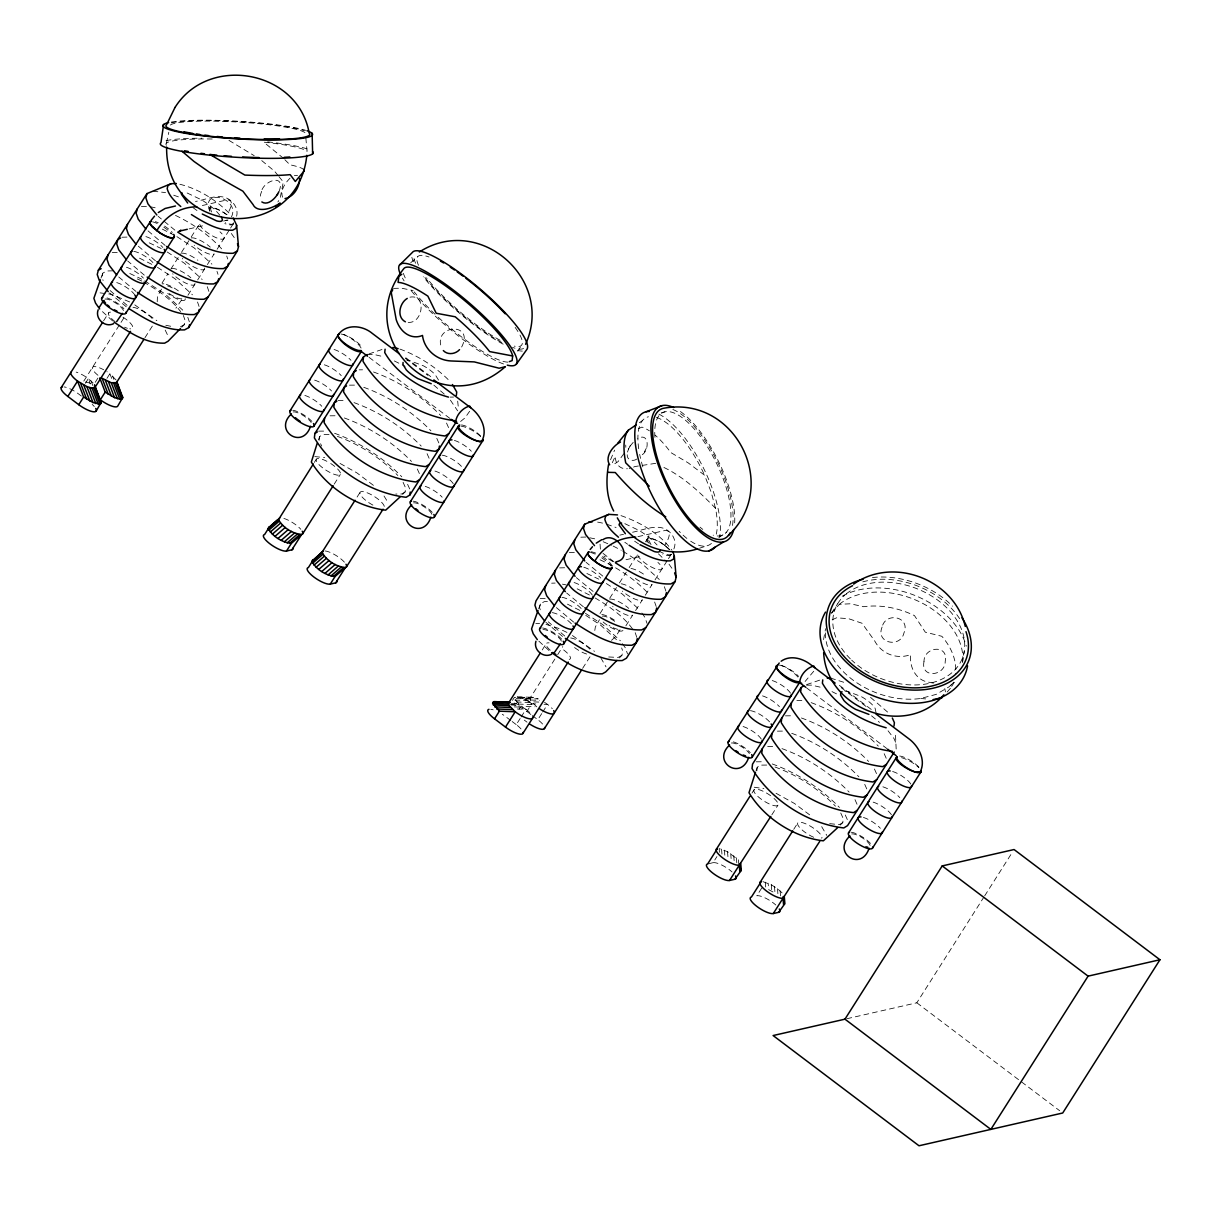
<?xml version="1.0" encoding="UTF-8"?>
<svg xmlns="http://www.w3.org/2000/svg" width="1221" height="1221" viewBox="0 0 1221 1221"><rect width="100%" height="100%" fill="white"/><g stroke="black" fill="none" stroke-linecap="round" stroke-linejoin="round"><path stroke-width="0.75" stroke-dasharray="5 3.75" d="M876.052 712.743L875.091 708.226L872.862 705.341A16.209 4.655 32.4 0 0 861.202 696.535L847.878 691.483A30.449 8.745 32.4 0 0 844.489 691.254M600.06 544.154L600.442 550.152M329.044 434.401L323 434.462L319.627 436.553L319.169 440.522L321.672 446.108M402.609 494.413L405.143 491.895L405.586 487.927L403.098 482.326M766.696 765.063L760.652 765.124L757.279 767.215L756.837 771.184L758.073 773.977M840.262 825.075L842.795 822.557L843.253 818.589L840.75 813.003M896.168 749.007L895.344 731.822M962.53 662.576L964.208 651.571M594.78 630.494L595.375 626.877L599.465 619.703M536.767 706.852L530.616 700.656L530.189 697.954L556.669 656.242M823.565 639.606L825.579 628.693M166.453 143.055L168.803 132.25M236.63 216.239C238.263 210.226 235.073 203.907 230.281 200.275C219.963 192.155 206.502 199.786 195.513 201.434M112.912 270.803L106.624 270.986L102.869 273.092L101.877 276.938L103.113 280.509M181.746 327.243L184.249 324.694L185.241 320.833L183.379 315.491M547.42 601.556L544.291 601.648L540.521 603.754L539.529 607.6L541.376 612.957M619.398 657.905L621.901 655.356L622.893 651.51L621.657 647.939M261.676 191.346L260.424 194.841L260.546 199.801M279.151 191.178C286.05 172.863 263.156 180.769 261.37 191.926M627.487 452.06L628.739 448.58M642.292 454.685C649.557 450.061 649.19 432.005 637.866 438.492M673.87 548.962C676.205 543.727 674.648 537.393 670.802 533.302C660.897 521.749 644.413 529.868 632.6 532.234M318.422 439.926L319.627 436.553M756.074 770.588L757.279 767.215M100.992 278.098L102.869 273.092M538.659 608.76L540.521 603.754M231.395 217.017C240.995 197.955 199.191 186.691 210.256 212.072M610.561 459.752L614.59 450.137M612.286 462.713L615.308 456.272A28.632 16.316 -53.9 0 0 627.396 468.742M461.66 346.993C474.862 321.611 432.585 324.343 441.575 347.924M629.99 446.214L634.737 440.537M644.337 451.938L646.214 448.412M628.433 449.16L630.311 445.619M623.9 453.617L618.055 461.66L612.728 465.018M469.642 411.263L464.957 417.918L459.142 422.664M813.751 671.245L805.097 681.486M211.599 211.996C210.378 208.608 209.798 207.356 210.974 205.174L209.066 208.944A14.179 4.701 31.6 0 1 223.809 212.591L226.831 214.682C229.411 211.202 235.485 199.313 226.999 199.908L200.381 205.967M233.165 223.992L233.409 223.58A14.209 4.075 32.4 0 1 225.366 222.634M646.993 539.545L648.9 535.775L648.488 539.865L651.404 545.329M649.236 543.452A14.209 4.075 32.4 0 1 649.221 538.156A14.209 4.075 32.4 0 1 661.736 543.192L669.505 549.587L664.758 545.283C667.338 541.803 673.412 529.914 664.926 530.509L637.56 536.736M671.092 554.593L671.336 554.181A14.209 4.075 32.4 0 1 660.179 551.709M517.826 351.297L521.626 345.1M951.693 686.4L954.257 682.264L948.793 686.98L936.171 694.383L920.68 698.473A71.047 50.397 21.2 0 1 825.396 631.868M103.571 320.864L108.654 312.835M83.791 381.089L120.024 323.962M121.047 322.359L125.122 315.949M85.409 383.241L88.339 378.647A14.209 4.075 32.4 0 0 76.16 372.1M95.223 382.326L99.115 376.19A14.209 4.075 32.4 0 1 92.537 367.292A14.209 4.075 32.4 0 1 103.693 369.765M162.072 282.967L167.903 273.763M170.818 269.169L180.54 253.846M181.517 252.32L189.301 240.049M191.239 236.981L200 223.199A14.209 4.075 32.4 0 0 215.888 237.576A14.209 4.075 32.4 0 0 219.994 231.822M161.538 289.087L157.448 296.276L157.188 302.625M106.975 378.327L109.89 373.733A14.209 4.075 32.4 0 0 106.868 371.627M144.978 337.698L153.113 324.862M181.654 299.832L175.931 308.135M187.942 295.238L194.75 284.508M197.665 279.914L204.472 269.185M207.387 264.575L214.194 253.861A14.209 4.075 32.4 0 1 194.2 245.238M217.109 249.252L229.609 229.563M230.555 228.068L233.409 223.58M314.346 462.393L316.376 459.172M334.203 484.142L340.308 474.511M357.097 497.054L360.149 492.246M542.246 649.923L546.321 643.498M512.454 700.411L514.392 697.359L532.982 697.328L538.232 698.916L522.435 698.305L515.415 696.748L532.982 697.328M519.017 709.309L520.97 706.242L535.012 706.791M557.692 654.639L562.774 646.611M521.016 728.937A14.209 4.075 32.4 0 0 516.269 724.633L520.161 718.513M521.123 716.971L525.992 709.309L516.681 703.83L511.431 702.243M510.546 704.41A14.209 4.075 32.4 0 1 526.877 711.461L531.745 703.784L537.011 703.998M599.999 613.568L608.745 599.77M609.722 598.244L616.529 587.515M619.444 582.921L626.251 572.191M629.166 567.597L637.927 553.8A14.209 4.075 32.4 0 0 653.815 568.177A14.209 4.075 32.4 0 0 657.921 562.423M645.512 541.834L647.405 538.843M542.567 724.022A14.209 4.075 32.4 0 0 537.82 719.718L541.712 713.598M542.689 712.057L547.542 704.395L544.535 702.304M582.631 668.36L590.781 655.524M625.869 625.839L632.676 615.109A14.209 4.075 32.4 0 1 612.667 606.486M635.592 610.515L642.399 599.786A14.209 4.075 32.4 0 1 622.389 591.162M645.314 595.192L652.121 584.462A14.209 4.075 32.4 0 1 634.767 578.021M655.036 579.853L667.536 560.164M668.482 558.669L671.336 554.181M751.999 793.055L754.044 789.834M707.661 863.934L713.049 862.713L716.941 856.577M771.855 814.804L777.96 805.173M793.726 829.334L797.801 822.908M761.675 888.11L756.822 895.771A14.209 4.075 32.4 0 1 775.793 904.99M846.809 1018.741L916.818 1002.792L983.668 897.42M984.691 895.832L1012.041 852.731M831.516 612.988L837.713 603.693M831.593 613.263L839.376 604.303L850.381 603.785L863.705 606.715A68.635 48.687 21.2 0 1 914.498 615.628L925.289 632.173L941.864 636.294A68.635 48.687 21.2 0 1 955.509 674.053M947.145 692.017L950.838 687.774M290.064 178.144C285.348 182.86 279.991 190.232 282.555 197.176M410.714 262.729L417.628 256.807M718.864 537.637L726.556 532.097M639.346 422.71L642.46 420.573M611.492 640.338L615.689 636.568L620.558 628.891A11.371 3.266 32.4 0 1 609.081 625.427M405.143 491.895L401.77 493.986L395.726 494.047M842.795 822.557L839.422 824.648L828.387 823.519M180.479 326.785L184.249 324.694M621.901 655.356L618.131 657.447L608.516 656.959M638.537 428.647L641.88 427.106A68.635 26.068 63.7 0 1 649.389 430.83M832.157 619.78L836.553 617.811L848.671 618.711L861.995 623.244L874.709 640.964A28.632 28.159 18.3 0 0 910.668 654.578A28.632 23.428 -70.5 0 0 929.41 682.31L934.904 683.409M636.782 459.065C633.089 461.904 626.724 460.088 627.197 454.746M294.383 175.488L297.542 175.351M368.956 353.937L382.738 349.237M806.623 684.599L820.39 679.899M699.511 548.214L706.73 545.848M661.217 412.942L664.865 411.843M189.118 228.892L203.632 225.58M223.58 221.032L227.198 220.207L224.328 220.68M619.856 535.134L623.504 534.31M626.037 559.722L642.368 555.998M228.022 220.024L225.58 220.436M655.708 463.324L634.813 466.559A28.632 16.316 -53.9 0 1 629.197 468.482M409.966 297.176C426.846 293.773 423.138 323.718 408.119 322.39M152.884 191.209L165.568 192.582M141.422 206.593L146.657 206.425M121.978 237.24L128.953 237.027M112.24 252.564L117.475 252.396M100.046 292.872L111.34 294.307L129.899 302.045M580.83 537.194L586.049 537.042M569.352 552.579L576.327 552.365M559.63 567.902L564.865 567.75M551.648 583.18L555.143 583.073M540.186 598.549L547.161 598.336M535.821 623.595L539.59 623.488M393.467 288.385L401.495 288.187L413.141 290.537M367.246 354.533L373.962 354.472L383.211 356.654M359.188 369.841L362.561 369.81M349.465 385.164L354.517 385.119M450.198 397.1L453.556 397.069M338.064 400.503L344.78 400.442M330.021 415.812L335.058 415.766M318.62 431.15L325.335 431.089M314.774 456.593L324.71 457.6M806.577 685.179L811.614 685.134L820.863 687.316M796.855 700.503L801.892 700.457M785.454 715.842L792.17 715.781M777.411 731.15L782.447 731.104M767.673 746.474L772.725 746.428M756.272 761.812L763.003 761.751M754.242 787.24L763.873 788.629M519.581 697.252L535.378 697.847M529.99 699.084L514.178 698.473L520.97 706.242M522.435 698.305L525.549 699.816L539.606 700.366M514.804 700.045L530.616 700.656M525.549 699.816L528.724 701.693L539.27 702.09M516.224 701.953L532.02 702.548M544.032 704.258L547.542 704.395A14.209 4.075 32.4 0 1 552.289 708.699M511.416 703.617L516.681 703.83M518.315 704.074L534.126 704.67M511.019 705.005L519.795 705.341M514.194 706.883L522.97 707.218M517.216 708.974L525.992 709.309A14.209 4.075 32.4 0 1 530.738 713.613M920.68 698.473L926.006 698.946M179.853 184.249C199.496 189.179 217.414 200.732 231.288 215.369M150.259 206.761L157.692 208.287M165.827 325.259L172.527 326.633M597.634 522.1L605.082 523.626M589.774 537.805L595.36 538.949M562.454 584.157L566.178 584.92M545.985 624.358L557.905 628.143L567.567 632.707M341.132 334.02L343.528 334.523A14.209 4.075 32.4 0 1 361.859 347.283M738.858 864.773L738.461 859.95L727.518 851.678L719.154 848.58L719.673 855.005M762.911 881.638L771.29 884.752L777.487 888.72L782.234 893.009L782.63 897.847M830.601 678.082L845.894 682.951M187.149 192.994L201.511 199.832A30.449 8.745 32.4 0 1 216.102 210.851L221.566 217.292M173.703 195.192L178.403 196.871M620.985 515.628C640.369 522.374 659.447 533.363 671.794 550.091M624.816 523.656L639.178 530.494A30.449 8.745 32.4 0 1 653.754 541.514L657.081 544.993M606.654 524.191L616.071 527.533M603.205 541.742L611.446 545.283M612.789 561.507L603.937 556.089M399.878 349.069C418.818 355.937 436.218 367.231 450.274 381.685M373.489 371.978C398.733 381.15 421.947 396.199 440.659 415.461M363.751 387.301C389.011 396.474 412.21 411.523 430.937 430.784M354.029 402.625C379.288 411.798 402.487 426.846 421.214 446.108M344.307 417.964C369.566 427.121 392.765 442.17 411.492 461.446M334.585 433.287C359.844 442.445 383.043 457.493 401.77 476.77M337.362 436.37C360.103 444.627 380.983 458.18 397.832 475.503M811.141 702.64C836.4 711.812 859.599 726.861 878.326 746.123M801.419 717.979C826.678 727.136 849.877 742.185 868.604 761.461M791.696 733.302C816.956 742.46 840.155 757.508 858.867 776.785M781.974 748.626C807.218 757.783 830.417 772.847 849.144 792.108M772.237 763.949C797.496 773.107 820.695 788.171 839.422 807.432M775.03 767.032C797.756 775.289 818.635 788.842 835.485 806.181M175.488 215.415C192.674 223.672 208.76 234.691 221.642 248.84M162.362 229.136L175.397 235.775M149.237 242.842L161.157 248.489M139.515 258.165L155.952 266.422M129.777 273.489L141.712 279.136M137.286 278.937L141.895 281.105M613.156 546.077L621.275 550.244M600.015 559.798C618.498 568.238 635.836 579.746 649.572 594.825M586.889 573.504L598.809 579.151M577.167 588.827L593.604 597.1M567.444 604.151L583.882 612.423M774.465 886.614L774.999 893.055L768.696 889.666L768.162 883.226M394.352 360.958L405.082 366.315M832.005 691.62L838.14 694.673M340.049 463.446L356.868 472.848L375.213 486.706M776.052 793.284L794.52 803.51L811.431 816.193M663.934 467.475C683.882 477.029 700.198 492.567 715.491 508.257A71.047 26.984 63.7 0 1 716.3 534.126M176.908 236.645L194.276 248L211.905 264.163M167.185 251.984L184.554 263.324L202.182 279.487M157.448 267.307L174.832 278.647L192.46 294.81M622.786 551.114L641.666 563.339L659.294 579.502M144.719 280.876L165.11 293.971L182.738 310.134M143.437 282.005C157.219 289.82 170.955 298.855 180.647 311.599M134.783 304.868L156.868 320.696M606.349 583.516L622.222 593.986L639.85 610.149M595.115 597.969C609.325 606.379 623.504 616.162 633.165 629.792M585.393 613.293L602.762 624.633L620.39 640.796M585.744 615.369L600.61 625.137L616.483 639.667M572.435 635.53L594.52 651.358M228.953 140.384L254.197 155.678M664.758 545.283L661.736 543.208A14.179 4.716 31.6 0 0 648.962 538.659A14.179 4.716 31.6 0 0 648.61 544.49M174.878 230.128L158.15 216.331M624.816 542.277L627.655 544.23M165.156 245.452L145.848 228.999M613.949 561.767L601.22 551.999M155.433 260.775L136.126 244.322M602.808 576.114L586.08 562.316M144.292 275.122L127.686 260.973M593.085 591.437L576.358 577.64M135.974 291.422L117.964 276.312M583.363 606.761L566.636 592.979M127.076 305.326L109.447 289.972M126.251 306.746L109.539 292.964M573.641 622.084L555.616 606.974M564.728 636.004L548.275 621.825M562.499 636.431L545.894 622.298M226.831 214.682L223.809 212.591A14.209 4.075 32.4 0 0 209.89 210.943M528.724 701.693L531.745 703.784M870.542 697.374L887.926 712.347M715.491 508.257L711.156 492.078L704.532 475.167L688.125 462.835L670.802 452.548A68.635 26.068 63.7 0 0 655.128 435.164M405.784 357.753L431.349 377.075M839.376 685.347L873.961 711.492M405.296 358.333L427.869 375.381M841.177 687.652L868.253 708.119M369.093 357.371L450.29 418.711M806.532 687.866L886.95 748.626M916.818 1002.792L1059.66 1110.713M526.877 711.461L530.982 714.56M532.356 715.582L537.82 719.718M524.313 720.115L527.045 722.176M81.349 396.031L78.602 393.971A14.209 4.075 32.4 0 0 64.041 386.904M510.79 720.497L505.326 716.376A14.209 4.075 32.4 0 0 502.304 714.27M512.164 721.535L516.269 724.633M871.535 715.827L879.517 722.374M433.867 385.164L444.291 394.108M116.041 379.929L109.89 373.733L112.591 380.815M93.086 382.951L88.339 378.647L90.354 383.959M658.455 553.861L666.437 561.523M548.931 650.472L538.568 640.888M112.607 320.925L100.916 310.226M261.737 160.592L274.588 171.261L277.869 175.275M283.608 158.44L263.751 142.155A71.047 8.349 3.4 0 1 307.097 151.328L305.723 136.66M284.875 159.722L289.942 164.789A68.635 8.059 3.4 0 1 303.602 169.46M278.953 176.602L283.303 181.96L280.097 198.55A28.632 2.152 -52.2 0 0 277.884 201.953M888.049 730.799L893.894 738.384L896.672 744.596M821.687 826.663L826.77 835.378M450.396 400.137L457.631 410.821M384.02 496.001L388.37 503.037M669.016 564.178L673.076 569.932M641.88 613.034L644.917 617.353L646.977 623.29M622.42 643.681L625.473 648L627.518 653.937M600.793 657.814L606.013 666.864M231.364 233.516L235.424 239.27M165.186 330.067L168.91 337.805M884.172 753.708L886.95 759.92M874.45 769.032L877.227 775.243M864.727 784.355L866.803 789.01M855.005 799.679L857.768 805.891M845.283 815.002L847.359 819.673M446.52 423.046L448.595 427.701M436.797 438.37L439.56 444.581M427.075 453.693L429.838 459.905M417.338 469.017L419.414 473.672M407.616 484.34L410.393 490.552M438.522 380.082L435.21 374.679A16.209 4.655 32.4 0 0 423.534 365.873L410.225 360.821A30.449 8.745 32.4 0 0 406.837 360.577M403.266 273.29L406.44 280.769M112.53 375.915L113.889 379.456M90.98 380.83L93.01 386.141M664.361 586.706L665.903 591.162M654.639 602.029L656.181 606.486M635.195 632.676L637.24 638.614M226.709 256.028L227.732 259.005M216.987 271.367L218.01 274.328M207.265 286.691L209.31 292.628M197.527 302.014L199.069 306.471M187.805 317.338L189.347 321.795M944.764 688.552L945.466 691.864M457.677 401.144L458.44 408.455M780.127 890.903L780.662 897.328M777.487 888.72L778.006 895.146M771.29 884.752L771.809 891.177M765.308 882.173L765.704 886.995M736.37 857.829L736.889 864.27M733.714 855.646L734.248 862.087M730.707 853.555L731.226 859.981M727.518 851.678L728.052 858.119M724.404 850.167L724.923 856.608M721.55 849.114L722.069 855.539M625.732 445.07L625.808 447.298M233.44 222.726A14.179 4.701 31.6 0 1 224.801 223.565M132.997 307.28A14.209 4.075 32.4 0 1 152.32 318.65M123 317.17A14.209 4.075 32.4 0 1 129.792 328.8M127.396 328.281A14.209 4.075 32.4 0 1 124.542 327.213M115.232 321.734A14.209 4.075 32.4 0 1 111.447 312.194M92.201 404.426A14.209 4.075 32.4 0 1 94.292 406.532M85.607 381.99A14.209 4.075 32.4 0 1 90.842 383.577M155.388 221.657A14.209 4.075 32.4 0 1 158.242 222.71M164.545 226.099A14.209 4.075 32.4 0 1 172.298 232.494M152.533 221.856A14.179 3.419 33.2 0 1 157.601 223.687M163.797 227.213A14.179 3.419 33.2 0 1 171.581 233.562M116.728 282.585A14.209 4.075 32.4 0 1 135.058 295.329M126.45 267.262A14.209 4.075 32.4 0 1 143.361 278.098M107.005 297.909A14.209 4.075 32.4 0 1 123.916 308.745M133.776 251.404A14.209 4.075 32.4 0 1 153.098 262.774M145.894 236.599A14.209 4.075 32.4 0 1 162.82 247.451M204.685 268.055A14.209 4.075 32.4 0 1 196.428 268.223A14.209 4.075 32.4 0 1 182.372 258.44M181.563 253.251A14.209 4.075 32.4 0 1 197.894 260.287M191.285 237.927A14.209 4.075 32.4 0 1 210.271 247.146M105.021 299.069A11.371 3.266 32.4 0 1 115.674 303.022A11.371 3.266 32.4 0 1 123.519 310.912M194.948 283.379A14.209 4.075 32.4 0 1 186.706 283.547A14.209 4.075 32.4 0 1 172.649 273.763M171.84 268.574A14.209 4.075 32.4 0 1 190.827 277.793M185.226 298.702A14.209 4.075 32.4 0 1 167.674 293.391M162.118 283.898A14.209 4.075 32.4 0 1 163.889 283.852M166.285 284.386A14.209 4.075 32.4 0 1 178.449 290.934M181.807 298.779A11.371 3.266 32.4 0 1 168.742 293.147M167.628 285.943A11.371 3.266 32.4 0 1 174.954 289.499M171.352 122.894A72.07 8.471 3.4 0 1 237.683 121.566A72.07 8.471 3.4 0 1 304.273 130.723M166.514 145.253A71.047 8.349 3.4 0 1 214.667 139.041M166.071 140.674A76.602 9.005 3.4 0 1 201.908 138.202M267.674 141.865A76.602 9.005 3.4 0 1 307.356 148.993M171.352 122.069A75.03 8.822 3.4 0 1 239.301 121.306A75.03 8.822 3.4 0 1 305.693 130.326M170.36 125.046A68.208 8.013 3.4 0 1 237.698 122.024A68.208 8.013 3.4 0 1 305.387 132.982M196.978 210.531A30.449 8.745 32.4 0 1 192.002 206.776M283.882 518.437A14.209 4.075 32.4 0 1 300.809 529.288M372.909 505.112A14.209 4.075 32.4 0 1 359.981 492.567A14.209 4.075 32.4 0 1 375.519 497.268A14.209 4.075 32.4 0 1 383.058 508.18M330.723 463.522A14.209 4.075 32.4 0 1 338.186 475.198A14.209 4.075 32.4 0 1 317.658 463.11A14.209 4.075 32.4 0 1 327.533 461.645M325.259 550.976A14.209 4.075 32.4 0 1 344.566 562.347M460.897 426.114A14.179 3.892 29.6 0 1 480.647 436.599M461.492 424.923A14.209 4.075 32.4 0 1 480.815 436.309M343.483 334.585A14.179 4.243 35.2 0 1 361.157 348.168M304.868 395.451A14.209 4.075 32.4 0 1 321.795 406.288M314.606 380.128A14.209 4.075 32.4 0 1 331.517 390.964M292.765 410.241A14.209 4.075 32.4 0 1 312.072 421.611M324.328 364.804A14.209 4.075 32.4 0 1 341.239 375.641M334.05 349.481A14.209 4.075 32.4 0 1 350.961 360.317M442.292 455.204A14.209 4.075 32.4 0 1 461.599 466.575M434.951 471.062A14.209 4.075 32.4 0 1 453.281 483.806M293.177 411.935A11.371 3.266 32.4 0 1 302.564 415.109A11.371 3.266 32.4 0 1 311.172 422.527M425.229 486.385A14.209 4.075 32.4 0 1 442.155 497.222M413.11 501.175A14.209 4.075 32.4 0 1 432.432 512.545M454.41 440.415A14.209 4.075 32.4 0 1 471.321 451.251M413.537 502.869A11.371 3.266 32.4 0 1 424.191 506.822A11.371 3.266 32.4 0 1 432.02 514.713M523.534 348.458A72.07 15.278 40.5 0 1 512.515 347.39M501.846 342.475A72.07 15.278 40.5 0 1 424.16 276.526M415.628 263.263A72.07 15.278 40.5 0 1 414.087 255.54M507.89 362.133A71.047 15.064 40.5 0 1 436.34 315.476M435.027 314.24A71.047 15.064 40.5 0 1 414.194 291.88M503.556 363.98A76.602 16.239 40.5 0 1 409.645 288.66M404.105 280.891A76.602 16.239 40.5 0 1 402.426 278.129M522.344 351.114A75.03 15.904 40.5 0 1 516.147 349.923M503.174 344.185A75.03 15.904 40.5 0 1 423.275 276.77M413.415 261.721A75.03 15.904 40.5 0 1 411.859 257.31M519.978 335.088A68.208 14.454 40.5 0 1 514.27 346.123M500.122 340.262A68.208 14.454 40.5 0 1 426.587 277.823M418.528 265.278A68.208 14.454 40.5 0 1 429.029 257.005M515.155 327.411A68.208 14.454 40.5 0 1 519.093 333.47M590.46 552.457A14.179 3.419 33.2 0 1 595.527 554.288M601.709 557.829A14.179 3.419 33.2 0 1 610.973 565.964M590.918 551.724A14.209 4.075 32.4 0 1 596.169 553.311M602.457 556.7A14.209 4.075 32.4 0 1 612.255 566.575M563.659 649.938A14.209 4.075 32.4 0 1 569.215 659.432M550.244 650.213A14.209 4.075 32.4 0 1 549.099 642.872M586.614 654.029A14.209 4.075 32.4 0 1 574.45 647.481M570.665 637.942A14.209 4.075 32.4 0 1 591.376 651.236M490.766 709.294A14.209 4.075 32.4 0 1 493.162 709.828M671.062 554.578A14.179 4.716 31.6 0 1 662.728 554.166M667.414 547.481A14.179 4.716 31.6 0 1 669.474 549.664M609.767 599.175A14.209 4.075 32.4 0 1 628.754 608.394M621.26 583.806A14.209 4.075 32.4 0 1 635.82 590.888M622.954 630.433A14.209 4.075 32.4 0 1 602.945 621.81M601.816 614.468A14.209 4.075 32.4 0 1 616.376 621.535M630.982 568.482A14.209 4.075 32.4 0 1 645.543 575.564M561.981 597.328A14.209 4.075 32.4 0 1 582.707 610.607M574.099 582.539A14.209 4.075 32.4 0 1 592.429 595.283M602.228 616.147A11.371 3.266 32.4 0 1 615.292 621.779M583.821 567.216A14.209 4.075 32.4 0 1 600.747 578.052M542.536 627.976A14.209 4.075 32.4 0 1 561.843 639.346M552.258 612.652A14.209 4.075 32.4 0 1 571.565 624.023M542.948 629.67A11.371 3.266 32.4 0 1 554.838 634.447A11.371 3.266 32.4 0 1 561.278 642.414M711.431 543.406A71.047 26.984 63.7 0 1 689.361 540.277M686.858 538.4A71.047 26.984 63.7 0 1 679.135 531.288M642.841 466.865A71.047 26.984 63.7 0 1 639.682 454.38M638.705 448.733A71.047 26.984 63.7 0 1 638.003 441.681M637.927 440.033A71.047 26.984 63.7 0 1 648.443 416.788M656.41 417.399A71.047 26.984 63.7 0 1 704.532 475.167M672.863 409.493A72.07 27.381 63.7 0 1 716.788 460.454A72.07 27.381 63.7 0 1 732.112 527.35M658.943 414.148A76.602 29.09 63.7 0 1 703.571 468.238A76.602 29.09 63.7 0 1 719.642 536.706M680.418 411.523A75.03 28.495 63.7 0 1 734.645 523.015M654.944 437.362A68.208 25.916 63.7 0 1 683.15 418.376A68.208 25.916 63.7 0 1 727.792 493.345A68.208 25.916 63.7 0 1 713.171 535.149M702.777 529.38A68.208 25.916 63.7 0 1 699.999 527.136M638.598 543.864A30.449 8.745 32.4 0 1 634.63 541.193M779.319 665.079A14.179 4.243 35.2 0 1 798.03 677.228M781.745 665.598A14.209 4.075 32.4 0 1 798.656 676.449M899.694 756.013A14.209 4.075 32.4 0 1 919.016 767.383M774.038 798.458A14.209 4.075 32.4 0 1 770.924 804.624A14.209 4.075 32.4 0 1 753.815 790.536A14.209 4.075 32.4 0 1 771.397 796.275M813.69 837.285A14.209 4.075 32.4 0 1 797.71 824.511A14.209 4.075 32.4 0 1 810.027 825.961A14.209 4.075 32.4 0 1 821.733 838.247M713.049 862.713A14.209 4.075 32.4 0 1 732.035 871.931M863.43 817.46A14.209 4.075 32.4 0 1 880.356 828.296M873.152 802.136A14.209 4.075 32.4 0 1 891.483 814.88M851.312 832.249A14.209 4.075 32.4 0 1 872.038 845.527M882.89 786.812A14.209 4.075 32.4 0 1 899.801 797.649M892.612 771.489A14.209 4.075 32.4 0 1 910.942 784.233M901.525 757.661A14.179 3.892 29.6 0 1 918.848 767.673M762.53 695.878A14.209 4.075 32.4 0 1 779.441 706.715M772.252 680.555A14.209 4.075 32.4 0 1 790.582 693.299M750.411 710.668A14.209 4.075 32.4 0 1 769.718 722.038M851.739 833.943A11.371 3.266 32.4 0 1 862.392 837.896A11.371 3.266 32.4 0 1 870.222 845.787M733.348 741.849A14.209 4.075 32.4 0 1 750.274 752.701M743.085 726.526A14.209 4.075 32.4 0 1 761.4 739.27M731.379 743.009A11.371 3.266 32.4 0 1 740.765 746.184A11.371 3.266 32.4 0 1 749.373 753.601M953.754 682.173A71.047 50.397 21.2 0 1 948.793 686.98M839.376 604.303A71.047 50.397 21.2 0 1 920.085 602.06A71.047 50.397 21.2 0 1 962.24 664.407M862.774 581.852A72.07 51.114 21.2 0 1 960.439 619.978M842.231 596.23A76.602 54.335 21.2 0 1 915.002 595.497A76.602 54.335 21.2 0 1 966.33 646.168M872.435 577.548A75.03 53.22 21.2 0 1 952.472 606.165M846.26 593.879A68.208 48.382 21.2 0 1 941.177 602.823A68.208 48.382 21.2 0 1 947.175 676.22A68.208 48.382 21.2 0 1 851.678 660.149M850.335 658.852A68.208 48.382 21.2 0 1 844.81 595.115M923.992 661.568C920.39 678.83 945.405 676.281 945.237 661.217C948.839 643.955 923.824 646.52 923.992 661.568M882.096 627.06C875.259 643.299 900.503 648.473 903.967 632.905C910.82 616.651 885.561 611.477 882.096 627.06"/><path stroke-width="1.5" d="M403.067 362.469L402.93 364.453L406.257 369.856A16.209 4.655 32.4 0 0 417.918 378.663L431.242 383.73M608.546 464.545C605.875 480.265 606.013 496.626 613.69 511.019M367.246 354.533L363.507 356.853L314.881 433.47L314.377 437.896C333.226 469.154 369.856 493.04 406.15 497.283L409.89 494.963L456.562 421.413M324.603 418.147L324.099 422.558C342.948 453.83 379.578 477.716 415.873 481.959L419.612 479.639M363.507 356.853L363.003 361.263C381.837 392.536 418.482 416.422 454.777 420.665M385.103 349.206L384.722 352.518C397.71 375.503 423.626 390.125 448.519 397.115M409.89 494.963L410.225 492.032M439.392 446.047L439.056 448.992L435.317 451.312C399.023 447.069 362.393 423.183 343.544 391.91L344.047 387.5L346.55 385.958M456.364 395.329L456.73 392.017L452.457 384.523M762.255 748.809L761.751 753.235C780.601 784.508 817.231 808.378 853.525 812.621L857.264 810.301M771.977 733.485L771.489 737.896C790.323 769.169 826.968 793.055 863.262 797.298L867.002 794.978M781.715 718.162L781.211 722.573C800.045 753.845 836.69 777.731 872.984 781.974L876.724 779.654M791.437 702.838L790.933 707.249C809.782 738.522 846.412 762.408 882.707 766.651L886.446 764.331M803.647 685.973L801.159 687.515L800.655 691.925C819.505 723.198 856.135 747.084 892.429 751.327M822.756 679.883L822.389 683.18C835.378 706.165 861.293 720.787 886.171 727.792M894.016 725.991L894.398 722.679L892.322 718.024M392.735 289.774L391.254 292.552L396.199 319.612A28.632 21.581 -89 0 0 422.497 335.439A28.632 26.313 25.9 0 0 450.915 360.958L474.267 361.904L499.145 368.223L505.372 366.666C438.95 425.29 348.962 337.561 403.8 268.651A71.047 15.064 40.5 0 1 460.042 296.81A71.047 15.064 40.5 0 1 512.667 355.967L512.133 360.607L509.31 361.63M163.614 124.542L160.974 142.659A76.602 9.005 3.4 0 0 237.042 157.326A76.602 9.005 3.4 0 0 312.576 151.572M535.927 641.269C533.165 649.999 543.421 658.44 551.51 654.273M805.784 687.301L799.709 682.722C799.892 675.427 806.745 667.658 813.797 666.025L814.804 667.704M98.168 309.798C94.734 318.712 105.098 328.022 113.584 323.672M70.986 372.207A14.209 4.075 32.4 0 0 77.549 381.105L83.639 397.039L92.949 402.518L99.969 404.075L100.992 403.464L94.49 384.859L101.19 402.35L96.123 411.126M105.189 392.124L114.499 397.603L119.75 399.191L122.543 398.55L116.667 381.501L122.756 397.435L117.674 406.211A14.209 4.075 32.4 0 1 100.336 399.786L105.189 392.124L99.786 377.961M302.213 531.196A14.209 4.075 32.4 0 1 301.618 534.477L291.361 543.376C282.234 542.49 272.741 536.599 268.254 528.556L279.731 517.948M277.167 520.177L269.475 526.846L264.621 534.508A14.209 4.075 32.4 0 0 270.162 544.001A14.209 4.075 32.4 0 0 286.492 551.037L291.88 549.801L301.618 534.477C292.475 533.608 282.982 527.701 278.495 519.673L313.324 463.995M345.986 564.255A14.209 4.075 32.4 0 1 345.375 567.551L335.119 576.434C325.992 575.564 316.498 569.673 312.011 561.629L322.466 551.617L355.052 500.274M323.489 551.022L313.248 559.905L308.379 567.567A14.209 4.075 32.4 0 0 313.934 577.06A14.209 4.075 32.4 0 0 330.265 584.096L335.653 582.875L345.375 567.551C336.248 566.666 326.755 560.775 322.268 552.731L322.466 551.617M532.768 717.078A14.209 4.075 32.4 0 1 515.216 711.767L499.404 711.156L492.628 703.388L493.864 701.663L509.676 702.167M488.995 709.325A14.209 4.075 32.4 0 0 494.551 718.833L505.494 727.09L515.216 711.767L509.05 705.57L508.638 702.869L540.201 653.128M740.811 870.985L740.491 863.43L740.811 870.985L734.935 879.242L729.548 880.478A14.209 4.075 32.4 0 1 713.217 873.427A14.209 4.075 32.4 0 1 707.661 863.934L717.383 848.61A14.209 4.075 32.4 0 0 722.939 858.104A14.209 4.075 32.4 0 0 739.27 865.155L770.833 816.406M784.584 904.044L784.264 896.489L784.584 904.044L778.693 912.316L773.305 913.537A14.209 4.075 32.4 0 1 756.974 906.501A14.209 4.075 32.4 0 1 751.434 897.008L761.156 881.684A14.209 4.075 32.4 0 0 766.696 891.177A14.209 4.075 32.4 0 0 783.027 898.213L819.688 841.452M306.807 155.326C297.695 244.734 165.018 237.072 166.636 147.085M176.358 183.532L171.123 183.684L146.963 193.59L98.336 270.223L97.237 274.496L99.298 280.448L108.242 291.636M108.074 254.899L106.96 259.173L109.02 265.125L116.682 274.984M127.518 224.237L126.419 228.525L128.464 234.463L136.126 244.322M137.24 208.913L136.142 213.202L138.202 219.139L145.848 228.999M146.963 193.59L145.864 197.878L147.924 203.815L156.868 215.003M129.09 308.715C145.696 319.2 164.24 330.784 184.585 329.884L188.767 327.564L189.499 324.71M199.221 309.386L198.489 312.24L194.307 314.56C173.382 315.4 154.365 303.357 137.393 292.414M218.666 278.739L217.933 281.593L213.751 283.913C192.826 284.752 173.809 272.71 156.853 261.752M233.196 218.071L236.63 225.229L235.806 228.449L232.677 230.189C217.552 230.891 203.785 222.283 191.407 214.56M228.403 263.4L227.655 266.254L223.489 268.589C202.549 269.429 183.547 257.387 166.575 246.428M188.767 327.564L237.393 250.931L238.492 246.657L236.63 225.229M545.726 585.561L544.627 589.835L546.687 595.787L554.334 605.647M555.448 570.238L554.349 574.511L556.41 580.463L565.354 591.651M565.17 554.914L564.071 559.187L566.132 565.14L575.076 576.312M574.893 539.59L573.794 543.864L575.854 549.816L584.798 560.988M617.505 514.911L608.791 514.362L584.615 524.252L583.516 528.54L585.576 534.477L594.52 545.665M637.24 638.614L636.141 642.902L631.959 645.222C611.034 646.077 592.032 634.02 575.06 623.076M656.7 607.966L655.601 612.255L651.419 614.575C631.059 615.476 612.53 603.876 595.924 593.406M672.756 551.434L674.297 555.891L673.473 559.111L670.329 560.851C655.204 561.553 641.437 552.96 629.074 545.222M666.422 592.643L665.323 596.932L661.141 599.252C640.781 600.152 622.252 588.553 605.647 578.082M565.338 638.4C582.295 649.343 601.312 661.4 622.237 660.561L626.419 658.226L675.045 581.608L676.144 577.319L674.297 555.891M525.595 344.276C554.883 279.456 479.471 213.385 419.352 251.984M317.201 443.299L311.34 462.042C326.602 487.377 356.273 506.73 385.683 510.164L400.076 496.932M755.463 772.267L748.992 792.719C764.27 818.039 793.94 837.392 823.336 840.826L837.743 827.594M100.381 279.777L93.88 298.29L95.543 303.098L99.664 308.944M538.034 610.439L531.547 628.952L533.211 633.775L537.316 639.606M459.737 424.969A14.209 4.075 32.4 0 0 463.904 433.379A14.209 4.075 32.4 0 0 479.853 441.529L481.608 441.498C488.354 429.67 480.586 415.094 470.665 407.722L433.882 379.929M848.534 832.89L896.916 756.638A14.209 4.075 32.4 0 0 902.105 764.453A14.209 4.075 32.4 0 0 915.658 772.084L919.81 772.572C926.556 760.744 918.787 746.168 908.867 738.797L875.778 713.797M261.843 201.953C267.72 205.83 274.801 198.84 277.594 194.108M277.274 194.719L278.846 191.758M823.641 652.762C826.602 710.118 906.715 738.812 943.864 694.749M101.816 298.016L150.198 221.764M99.344 307.204L103.236 301.083M61.264 387.53L102.549 322.466M95.711 408.44A14.209 4.075 32.4 0 1 92.201 411.569A14.209 4.075 32.4 0 1 78.77 404.7L67.827 396.428L77.549 381.105L86.874 386.584L92.124 388.171L94.902 387.545L130.54 331.379M122.375 313.339L116.651 321.642M125.748 313.339L174.13 237.103M78.77 404.7L83.639 397.039M143.956 339.301L116.468 382.631L111.279 382.738L102.121 378.281L108.211 394.215M289.972 410.882L338.339 334.646C346.184 323.519 362.637 325.32 372.191 333.333L399.282 353.785M291.392 413.95C273.077 430.815 302.777 450.259 310.531 426.221M313.889 426.221L361.324 351.465M286.492 551.037L291.361 543.376M302.625 533.882L333.18 485.744M330.265 584.096L335.119 576.434M346.398 566.956L383.058 509.188M410.317 501.816L458.714 425.564M411.752 504.884C393.437 521.749 423.138 541.193 430.891 517.155M434.249 517.155L482.631 440.918A14.209 4.075 32.4 0 0 482.844 439.774M584.615 524.252L536.004 600.885L534.905 605.158L536.95 611.111L544.612 620.97M539.743 628.617L588.125 552.365M494.551 718.833L499.404 711.156M560.302 643.94L554.578 652.243M563.675 643.955L612.057 567.704A14.209 4.075 32.4 0 1 597.71 563.354L592.048 559.096A14.179 3.419 33.2 0 1 588.797 552.35M522.847 733.531L568.208 662.041M544.398 728.616L581.608 669.963M728.174 741.956L779.196 663.003M729.593 745.024C711.278 761.889 740.979 781.333 748.732 757.295M752.105 757.295L799.541 682.539M801.159 687.515L752.533 764.132L752.029 768.558C770.878 799.831 807.508 823.702 843.803 827.945L847.542 825.64L894.23 752.075M716.361 849.221L749.969 796.26M729.548 880.478L739.27 865.155L739.789 871.58M760.134 882.279L792.719 830.936M773.305 913.537L783.027 898.213L783.561 904.654M849.953 835.958C831.638 852.823 861.339 872.267 869.093 848.229M872.45 848.229L920.832 771.993A14.209 4.075 32.4 0 0 921.046 770.848A14.179 3.892 29.6 0 1 920.848 772.008M844.963 1019.169L942.215 865.918L1014.071 849.541L1159.95 959.752L1062.713 1113.003L919.001 1145.771L773.107 1035.545L844.963 1019.169L990.857 1129.394L1088.094 976.144L1159.95 959.752M173.748 236.813A14.179 3.419 33.2 0 1 159.768 232.784L156.776 230.662C165.201 216.56 179.792 206.868 196.734 206.807M611.675 567.414A14.179 3.419 33.2 0 1 597.71 563.385L594.703 561.263C603.281 546.749 618.467 537.24 635.744 537.164M516.361 364.194L526.816 349.511A75.03 15.904 40.5 0 0 479.38 288.37A75.03 15.904 40.5 0 0 412.423 252.396L399.572 265.064M151.16 220.329L154.548 216.132M590.14 549.511L592.475 546.733M617.704 443.269L628.403 430.174L636.217 424.847M728.464 535.393C781.196 485.424 734.66 394.749 663.278 408.333A72.07 27.381 63.7 0 0 671.352 491.834A72.07 27.381 63.7 0 0 730.234 532.661M180.494 328.525L168.025 341.269L164.637 343.162C145.757 343.727 128.968 332.173 113.935 322.023M616.91 660.454L605.677 671.932L602.289 673.824C583.409 674.389 566.62 662.835 551.602 652.686M459.539 349.633C455.464 354.227 447.664 355.219 443.33 350.58M268.254 528.556L278.495 519.673M268.864 530.128L279.121 521.245M270.284 532.035L280.525 523.153M272.375 534.157L282.631 525.259M275.03 536.34L285.287 527.441M278.037 538.43L288.293 529.548M281.227 540.308L291.468 531.41M284.34 541.819L294.597 532.936M287.194 542.887L297.451 533.989M289.591 543.406L299.847 534.523M312.011 561.629L322.268 552.731M312.637 563.202L322.893 554.303M314.041 565.109L324.298 556.211M316.147 567.216L326.404 558.333M318.788 569.398L329.044 560.515M321.81 571.504L332.066 562.606M324.984 573.366L335.241 564.484M328.113 574.893L338.354 565.995M330.967 575.946L341.208 567.063M333.364 576.48L343.605 567.582M407.249 298.412C399.542 302.976 396.337 317.139 405.372 321.795M158.318 212.546L165.156 208.455L175.473 206.013M596.245 543.147L601.831 539.636M401.801 274.282L398.901 276.267L398.077 282.417A68.635 14.545 40.5 0 1 427.869 296.123L436.202 313.232L455.219 316.788A68.635 14.545 40.5 0 1 489.606 351.572L512.667 355.967M781.15 661.217C790.063 654.822 802.334 658.241 810.393 664.407L835.149 683.104M356.273 370.635L353.769 372.176L353.281 376.587C372.115 407.86 408.76 431.746 445.039 435.989L448.779 433.669M336.813 401.282L334.325 402.823L333.821 407.234C352.671 438.507 389.301 462.393 425.595 466.636L429.334 464.316M314.881 433.47L317.368 431.929M709.004 550.885L723.61 541.926M339.377 334.035L338.354 334.63A14.209 4.075 32.4 0 0 346.398 344.597A14.209 4.075 32.4 0 0 361.263 350.564M268.452 527.441L269.475 526.846M479.853 441.529L482.631 440.903A14.179 3.892 29.6 0 0 482.814 439.865M312.225 560.5L313.248 559.905M853.616 584.142C893.024 556.013 954.196 579.38 965.262 626.419M799.694 682.081A14.179 4.243 35.2 0 1 785.652 677.365A14.179 4.243 35.2 0 1 776.525 665.72L777.579 665.109M919.81 772.572L920.832 771.977L915.658 772.084M180.342 230.632L180.998 230.25L178.968 231.349M481.608 441.498L482.631 440.918M171.123 183.684L167.994 185.439L167.17 188.644C169.109 196.138 175.137 201.633 180.784 206.532M120.574 238.019L117.796 239.575L116.697 243.849L118.742 249.801L126.404 259.646M98.336 270.223L101.129 268.666M237.393 250.931L233.211 253.266C212.851 254.166 194.322 242.567 177.717 232.097M208.211 296.917L204.029 299.237C183.104 300.076 164.087 288.034 147.131 277.075M608.791 514.362L605.647 516.101L604.822 519.307C606.761 526.8 612.805 532.295 618.452 537.194M675.045 581.608L670.863 583.928C650.518 584.828 631.99 573.229 615.369 562.759M645.878 627.579L641.697 629.899C620.756 630.738 601.755 618.696 584.783 607.753M602.884 539.713C616.284 530.158 634.905 558.653 615.918 561.843M620.482 442.048C613.079 445.589 604.364 456.929 609.661 464.789M646.168 411.752L662.072 405.647M697.71 548.809C668.253 558.455 632.417 545.268 617.307 517.841M180.052 230.967L187.301 229.304M933.103 699.602L942.246 697.649M284.997 198.58C293.712 196.993 299.664 186.981 299.633 178.51M588.797 521.932L592.292 521.825M470.695 407.722L469.688 406.044C462.637 407.677 455.784 415.445 455.601 422.741L457.57 423.275M801.678 683.256L799.709 682.722M827.243 678.113L830.601 678.082M493.864 701.663L509.661 702.273L492.841 702.273M510.317 702.624L495.619 701.632M492.628 703.388L508.44 703.998M493.253 704.96L509.05 705.57M494.658 706.867L510.47 707.463M496.764 708.989L512.561 709.584M200.931 153.297L204.502 153.754M184.417 150.748L188.171 151.404M392.948 347.42L398.153 348.657M868.894 714.392L855.585 709.34A16.209 4.655 32.4 0 1 843.909 700.518L840.597 695.115L840.72 693.131A30.449 8.745 32.4 0 1 842.047 691.803M202.289 214.041L216.651 220.894A16.209 4.655 32.4 0 0 222.359 219.566L221.566 217.292M639.941 544.703L654.303 551.556A16.209 4.655 32.4 0 0 660.027 550.228M665.735 516.804C646.458 505.036 630.021 489.514 615.292 472.527L607.86 472.329M151.221 221.169A14.209 4.075 32.4 0 0 152.03 226.358L159.783 232.753A14.209 4.075 32.4 0 0 173.718 234.401M359.981 350.503L367.567 356.227M451.053 419.291L456.364 423.305M887.743 749.236L896.153 755.662M942.215 865.918L1088.094 976.144M594.703 561.263L592.048 559.081A14.209 4.075 32.4 0 1 589.148 551.77M152.03 226.358L156.776 230.662M181.99 151.221L193.986 161.447L209.676 172.451L242.887 191.178L253.144 204.701A28.632 14.469 -39.5 0 0 280.204 203.083A28.632 2.152 -52.2 0 1 275.9 205.525M649.282 486.172L625.717 462.82A68.635 26.068 63.7 0 1 628.403 430.174M625.366 533.699L619.093 524.984A16.209 4.655 32.4 0 1 621.642 523.122M187.698 203.037L181.441 194.307A16.209 4.655 32.4 0 1 182.036 192.903M120.711 393.956L122.756 397.435M740.399 868.284L741.025 869.856M101.19 402.35L94.429 386.477M115.446 383.226L121.52 399.16M113.675 383.257L119.75 399.191M111.279 382.738L117.353 398.656M108.425 381.669L114.499 397.603M105.311 380.158L111.386 396.092M93.88 388.141L99.969 404.075M92.124 388.171L98.199 404.105M89.728 387.652L95.803 403.571M86.874 386.584L92.949 402.518M83.745 385.073L89.835 401.007M80.571 383.196L86.645 399.13M674.603 572.863L676.144 577.319M237.454 243.681L238.492 246.657M783.775 896.535L784.035 899.755M312.133 133.272L312.637 153.938M67.827 396.428A14.209 4.075 32.4 0 1 62.271 386.935M154.105 228.495A14.179 3.419 33.2 0 1 150.87 221.749M135.058 295.329A14.209 4.075 32.4 0 1 122.711 294.658A14.209 4.075 32.4 0 1 112.561 282.082M145.406 281.578A14.209 4.075 32.4 0 1 130.861 278.357A14.209 4.075 32.4 0 1 122.283 266.758M125.946 312.225A14.209 4.075 32.4 0 1 111.401 309.005A14.209 4.075 32.4 0 1 102.839 297.405M155.128 266.254A14.209 4.075 32.4 0 1 140.583 263.034A14.209 4.075 32.4 0 1 132.005 251.434M164.225 249.359A14.209 4.075 32.4 0 1 153.48 249.572A14.209 4.075 32.4 0 1 140.72 236.706M116.926 311.05A11.371 3.266 32.4 0 1 114.423 309.829M109.463 306.654A11.371 3.266 32.4 0 1 107.356 304.914M105.662 303.22A11.371 3.266 32.4 0 1 104.044 300.442M303.602 169.46A68.635 8.059 3.4 0 1 303.663 171.581L295.299 181.486L290.186 174.649A68.635 8.059 3.4 0 1 244.856 175.076L209.859 154.441A71.047 8.349 3.4 0 0 216.85 155.143M289.85 156.99A71.047 8.349 3.4 0 1 284.218 157.326M258.944 157.555A71.047 8.349 3.4 0 1 242.597 156.975M231.425 156.319A71.047 8.349 3.4 0 1 224.115 155.769M307.005 130.754A75.03 8.822 3.4 0 1 238.126 138.904A75.03 8.822 3.4 0 1 168.62 122.604M279.517 138.889A68.208 8.013 3.4 0 1 264.148 139.026M239.896 138.202A68.208 8.013 3.4 0 1 234.524 137.881M222.207 136.95A68.208 8.013 3.4 0 1 217.033 136.477M208.425 135.562A68.208 8.013 3.4 0 1 204.899 135.134M199.817 134.463A68.208 8.013 3.4 0 1 196.612 134.005M192.689 133.394A68.208 8.013 3.4 0 1 184.005 131.776M479.853 441.575A14.179 3.892 29.6 0 1 463.568 434.05A14.179 3.892 29.6 0 1 459.111 426.16M293.116 548.092A14.209 4.075 32.4 0 1 291.88 549.801M336.874 581.15A14.209 4.075 32.4 0 1 335.653 582.875M361.492 351.007A14.179 4.243 35.2 0 1 347.451 346.291A14.179 4.243 35.2 0 1 338.324 334.646M323.824 409.768A14.209 4.075 32.4 0 1 309.279 406.547A14.209 4.075 32.4 0 1 300.717 394.963M333.547 394.444A14.209 4.075 32.4 0 1 319.002 391.224A14.209 4.075 32.4 0 1 310.439 379.639M313.476 423.519A14.209 4.075 32.4 0 1 301.144 422.848A14.209 4.075 32.4 0 1 290.995 410.287M343.269 379.121A14.209 4.075 32.4 0 1 328.739 375.9A14.209 4.075 32.4 0 1 320.161 364.316M353.006 363.797A14.209 4.075 32.4 0 1 338.461 360.577A14.209 4.075 32.4 0 1 329.884 348.977M453.907 485.378A14.209 4.075 32.4 0 1 439.362 482.158A14.209 4.075 32.4 0 1 430.799 470.573M463.629 470.054A14.209 4.075 32.4 0 1 449.084 466.834A14.209 4.075 32.4 0 1 440.522 455.235M473.351 454.731A14.209 4.075 32.4 0 1 457.265 450.473A14.209 4.075 32.4 0 1 452.014 439.881M300.03 421.214A11.371 3.266 32.4 0 1 295.497 417.78M433.837 514.453A14.209 4.075 32.4 0 1 421.489 513.782A14.209 4.075 32.4 0 1 411.34 501.221M444.185 500.702A14.209 4.075 32.4 0 1 429.639 497.481A14.209 4.075 32.4 0 1 421.077 485.897M417.979 510.47A11.371 3.266 32.4 0 1 415.857 508.714M440.43 261.111A72.07 15.278 40.5 0 1 443.62 262.973M450.274 267.17A72.07 15.278 40.5 0 1 454.41 269.948M457.249 271.932A72.07 15.278 40.5 0 1 463.018 276.129M465.888 278.296A72.07 15.278 40.5 0 1 505.204 313.797M400.58 274.572A76.602 16.239 40.5 0 1 467.918 301.785A76.602 16.239 40.5 0 1 507.249 365.14M553.708 710.607A14.209 4.075 32.4 0 1 539.789 708.958M555.906 654.487A14.209 4.075 32.4 0 1 552.884 652.396M544.612 727.487A14.209 4.075 32.4 0 1 530.067 724.282M523.046 732.402A14.209 4.075 32.4 0 1 505.494 727.09M593.055 596.855A14.209 4.075 32.4 0 1 578.51 593.635A14.209 4.075 32.4 0 1 569.932 582.035M602.777 581.532A14.209 4.075 32.4 0 1 586.691 577.274A14.209 4.075 32.4 0 1 581.425 566.681M583.317 612.179A14.209 4.075 32.4 0 1 568.788 608.958A14.209 4.075 32.4 0 1 560.21 597.359M572.985 625.93A14.209 4.075 32.4 0 1 560.637 625.259A14.209 4.075 32.4 0 1 550.488 612.683M563.247 641.254A14.209 4.075 32.4 0 1 550.915 640.582A14.209 4.075 32.4 0 1 540.766 628.021M547.39 637.27A11.371 3.266 32.4 0 1 545.283 635.515M715.46 546.794A76.602 29.09 63.7 0 1 651.098 493.376A76.602 29.09 63.7 0 1 649.374 411.446M733.714 529.548A75.03 28.495 63.7 0 1 667.185 486.187A75.03 28.495 63.7 0 1 673.641 407.524M735.546 875.961A14.209 4.075 32.4 0 1 734.935 879.242M779.303 909.019A14.209 4.075 32.4 0 1 778.693 912.316M799.465 681.639A14.209 4.075 32.4 0 1 784.599 675.671A14.209 4.075 32.4 0 1 776.556 665.704M918.055 772.649A14.179 3.892 29.6 0 1 901.77 765.124A14.179 3.892 29.6 0 1 897.313 757.234M882.386 831.776A14.209 4.075 32.4 0 1 866.3 827.533A14.209 4.075 32.4 0 1 861.034 816.925M892.108 816.452A14.209 4.075 32.4 0 1 877.563 813.232A14.209 4.075 32.4 0 1 869.001 801.648M872.664 847.099A14.209 4.075 32.4 0 1 858.119 843.879A14.209 4.075 32.4 0 1 849.557 832.295M901.831 801.129A14.209 4.075 32.4 0 1 887.285 797.908A14.209 4.075 32.4 0 1 878.723 786.324M911.553 785.805A14.209 4.075 32.4 0 1 895.466 781.562A14.209 4.075 32.4 0 1 890.216 770.955M771.138 723.946A14.209 4.075 32.4 0 1 758.79 723.275A14.209 4.075 32.4 0 1 748.641 710.714M781.471 710.195A14.209 4.075 32.4 0 1 766.941 706.974A14.209 4.075 32.4 0 1 758.363 695.39M791.208 694.871A14.209 4.075 32.4 0 1 776.663 691.651A14.209 4.075 32.4 0 1 768.085 680.066M867.826 847.206A11.371 3.266 32.4 0 1 865.918 846.779M762.026 740.842A14.209 4.075 32.4 0 1 747.481 737.621A14.209 4.075 32.4 0 1 738.919 726.037M751.678 754.609A14.209 4.075 32.4 0 1 739.346 753.922A14.209 4.075 32.4 0 1 729.196 741.361M745.558 755.845A11.371 3.266 32.4 0 1 743.268 754.99M738.232 752.289A11.371 3.266 32.4 0 1 735.82 750.61M965.994 631.669A72.07 51.114 21.2 0 1 927.136 686.919A72.07 51.114 21.2 0 1 840.17 651.663A72.07 51.114 21.2 0 1 852.594 585.698M967.566 665.872A76.602 54.335 21.2 0 1 875.259 696.611A76.602 54.335 21.2 0 1 825.518 612.103M961.965 617.826A75.03 53.22 21.2 0 1 934.431 687.881A75.03 53.22 21.2 0 1 835.576 649.282A75.03 53.22 21.2 0 1 863.11 579.242M175 107.463L166.544 124.756A72.07 8.471 3.4 0 0 238.11 138.553A72.07 8.471 3.4 0 0 309.188 133.15C298.061 70.07 208.562 53.983 175 107.463"/></g></svg>
